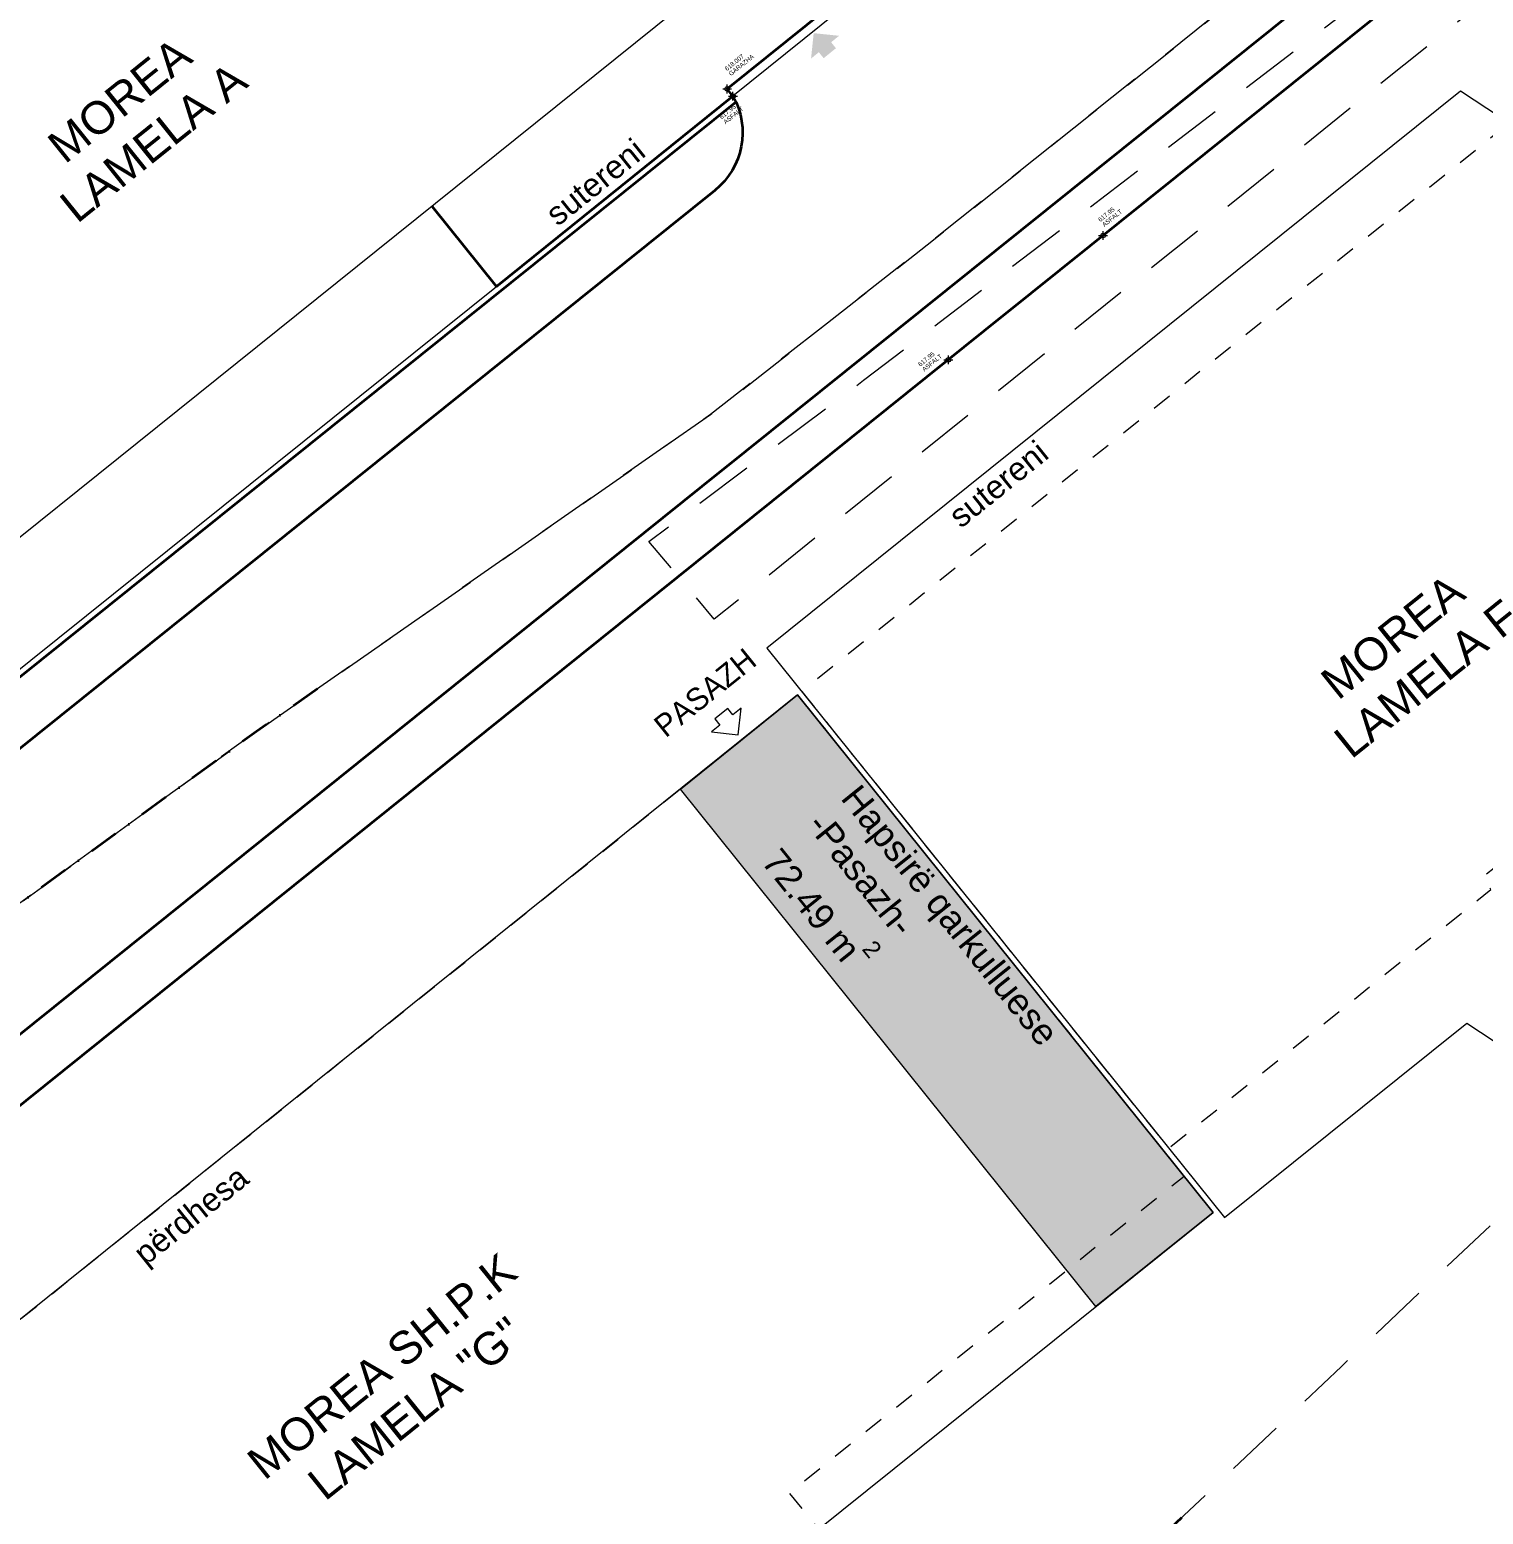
# Model space of a CAD drawing. Header units: millimetres. Extents: x 442402 to 633949, y -700592 to -547870.
# Drawn here: x 478714 to 517919, y -621699 to -581662 of the extents above; entities that cross this region are included whole.
import ezdxf

# ---------------------------------------------------------------- set-up
doc = ezdxf.new("R2010")
doc.units = ezdxf.units.MM
doc.header["$MEASUREMENT"] = 0
for name, pattern in [('Dashed', [1058.333333, 529.166667, -529.166667]), ('Dot & Dashed', [1675.694406, 793.75, -440.972222, 0, -440.972184]), ('Long Dashed', [2645.833254, 1587.499976, -1058.333278]), ('Wipeout_Contour', [1000, 0, -1000])]:
    doc.linetypes.add(name, pattern=pattern)
for name, color, linetype, lineweight, true_color in [('0_Pen_No__8', 7, 'Continuous', 35, 0xa80f02), ('A - Fill zone_Pen_No__102', 7, 'Continuous', 13, 0xcccccc), ('A - Fill zone_Pen_No__39', 7, 'Continuous', 35, 0xffd5aa), ('A - Fleta_Pen_No__82', 7, 'Continuous', 20, 0xaaaaaa), ('A - Parcelat_Pen_No__102', 7, 'Continuous', 13, 0xcccccc), ('A - Zonimi_Pen_No__161', 7, 'Continuous', 13, 0x6a6a6a), ('Drawing & Figure_Pen_No__102', 7, 'Continuous', 13, 0xcccccc), ('Drawing & Figure_Pen_No__106', 171, 'Continuous', 13, 0xaaaaff), ('Drawing & Figure_Pen_No__161', 7, 'Continuous', 13, 0x6a6a6a), ('Drawing & Figure_Pen_No__214', 7, 'Continuous', 0, 0xe8e8e8), ('Drawing & Figure_Pen_No__4', 7, 'Continuous', 20, 0x029e21), ('Drawing & Figure_Pen_No__82', 7, 'Continuous', 20, 0xaaaaaa)]:
    doc.layers.add(name, color=color, linetype=linetype, lineweight=lineweight, true_color=true_color)
for name, color, linetype, lineweight in [('2D Drafting - General_Pen_No__101', 252, 'Continuous', 13), ('A - Fill zone_Pen_No__2', 8, 'Continuous', 15), ('Drawing & Figure_Pen_No__6', 5, 'Continuous', 35), ('Drawing & Figure_Pen_No__7', 7, 'Continuous', 35)]:
    doc.layers.add(name, color=color, linetype=linetype, lineweight=lineweight)
doc.layers.add('A - Zonimi', color=7, linetype='Continuous')
doc.styles.add('GENERATED_STYLE_1', font='')
doc.styles.add('GENERATED_STYLE_2', font='')
doc.styles.get('GENERATED_STYLE_1').set_extended_font_data('Arial')
doc.styles.get('GENERATED_STYLE_2').set_extended_font_data('Century Gothic')

msp = doc.modelspace()

# ---------------------------------------------------------------- hatches: boundary and pattern name
at = {"layer": 'Drawing & Figure_Pen_No__4', "linetype": 'Continuous', "lineweight": 20, "true_color": 0x029e21}
msp.add_hatch(color=104, dxfattribs=at).paths.add_polyline_path([(500544, -581826), (499859, -581755), (499788, -582440), (499997, -582269), (500128, -582430), (500459, -582161), (500329, -582000)])

# ---------------------------------------------------------------- linework, layer by layer
at = {"layer": '2D Drafting - General_Pen_No__101', "color": 252, "linetype": 'Continuous', "lineweight": 13, "flags": 128}
msp.add_lwpolyline([(517304, -583317), (498599, -598340), (510935, -613699), (517471, -608450), (531167, -617468), (542661, -600012)], close=True, dxfattribs=at)
at = {"layer": 'A - Parcelat_Pen_No__102', "color": 254, "linetype": 'Long Dashed', "lineweight": 13, "true_color": 0xcccccc, "flags": 128}
msp.add_lwpolyline([(502671, -655958), (509292, -646509), (515906, -638573), (517913, -636194), (506404, -624913), (509088, -622448), (514090, -617713), (518804, -613252), (531057, -623114), (531307, -623329), (542180, -609186), (548580, -600861), (547799, -600455), (541889, -596735), (538940, -593977), (532009, -587496), (530957, -586793), (526417, -583534), (521989, -580125), (521249, -579722), (520419, -579585), (519594, -579730), (518859, -580142), (497176, -597559), (495417, -595463), (501206, -591114), (517348, -578774), (520432, -576669), (518600, -574955), (502919, -587464), (497076, -592042), (484827, -600590), (472541, -609504), (473599, -610372), (460179, -619494), (461598, -630410), (462910, -631174), (476037, -638821), (485695, -645035)], close=True, dxfattribs=at)
at = {"layer": 'Drawing & Figure_Pen_No__102', "color": 254, "linetype": 'Long Dashed', "lineweight": 13, "true_color": 0xcccccc, "flags": 128}
msp.add_lwpolyline([(624979, -603590), (633949, -610810), (623048, -621770), (613808, -633799), (608837, -639988), (602636, -649426), (595116, -662836), (591016, -668655), (586798, -674723), (581878, -671623), (562158, -652193), (553358, -664943), (558938, -670123), (578008, -687393), (577005, -688834), (570994, -697513), (559314, -700592), (561115, -692553), (549530, -681858), (556175, -673933), (556885, -673073), (552445, -668933), (544252, -677757), (524716, -666292), (506886, -658671), (476036, -638821), (462910, -631174), (461598, -630410), (452790, -625373), (453850, -624609), (460179, -619494), (473599, -610372), (472541, -609504), (484827, -600590), (497076, -592042), (502919, -587464), (518600, -574956), (520432, -576670)], dxfattribs=at)
at = {"layer": 'Drawing & Figure_Pen_No__214', "color": 254, "linetype": 'Continuous', "lineweight": 0, "true_color": 0xe8e8e8}
for p, q in [((497405, -583259), (497645, -583259)), ((497525, -583379), (497525, -583139)), ((497682, -583573), (497682, -583333)), ((497562, -583453), (497802, -583453)), ((507545, -587211), (507785, -587211)), ((507665, -587331), (507665, -587091)), ((503491, -590684), (503491, -590444)), ((503371, -590564), (503611, -590564))]:
    msp.add_line(p, q, dxfattribs=at)
for centre in [(497525, -583259), (497682, -583453), (507665, -587211), (503491, -590564)]:
    msp.add_circle(centre, 60, dxfattribs=at)
at = {"layer": 'Drawing & Figure_Pen_No__6', "color": 5, "linetype": 'Continuous', "lineweight": 35, "flags": 128}
for points in [[(497347, -593574), (519664, -575647, -0.360659), (527322, -575766), (529379, -577525)], [(504964, -589380), (520603, -576817, -0.360659), (526347, -576906), (528403, -578665)], [(497682, -583453, -0.367312), (497192, -585995), (453291, -621239)]]:
    msp.add_lwpolyline(points, format="xyb", dxfattribs=at)
for points in [[(497763, -583613), (452352, -620069)], [(504964, -589380), (464098, -622202)], [(497347, -593574), (464945, -619597)]]:
    msp.add_lwpolyline(points, dxfattribs=at)
at = {"layer": 'Drawing & Figure_Pen_No__7', "color": 7, "linetype": 'Continuous', "lineweight": 35, "flags": 128}
for points in [[(497525, -583259), (501824, -579792)], [(497525, -583259), (501824, -579792)], [(497682, -583453), (497525, -583259)], [(497682, -583453), (497525, -583259)], [(491305, -588591), (497682, -583453)], [(491305, -588591), (489575, -586435)]]:
    msp.add_lwpolyline(points, dxfattribs=at)
at = {"layer": 'Drawing & Figure_Pen_No__82', "color": 253, "linetype": 'Continuous', "lineweight": 20, "true_color": 0xaaaaaa, "flags": 128}
msp.add_lwpolyline([(470360, -601837), (506849, -572520), (493965, -556478), (492802, -557412), (485144, -547870), (471082, -559164), (480229, -570543), (478223, -572149), (477695, -571492), (458430, -586979)], close=True, dxfattribs=at)
for points in [[(501981, -579986), (497682, -583453)], [(472090, -603993), (491305, -588591), (497682, -583453)]]:
    msp.add_lwpolyline(points, dxfattribs=at)
at = {"layer": 'Drawing & Figure_Pen_No__82', "color": 253, "linetype": 'Dashed', "lineweight": 20, "true_color": 0xaaaaaa, "flags": 128}
msp.add_lwpolyline([(499538, -599509), (509432, -611828), (518126, -604846), (517876, -604535), (520332, -602562), (521942, -604567), (521171, -605738), (533532, -613877), (543486, -598759), (519849, -583197)], close=True, dxfattribs=at)

# ---------------------------------------------------------------- texts
at = {"layer": 'A - Fill zone_Pen_No__102', "color": 254, "lineweight": 13, "true_color": 0xcccccc, "insert": (498417, -604118), "char_height": 700, "attachment_point": 7, "rotation": 308.7697, "style": 'GENERATED_STYLE_1'}
msp.add_mtext('{\\fArial|b0|i0|c0|p34;Hapsirë qarkulluese^M-Pasazh-^M72.49 m{\\H0.66x;\\S2^  ;}}', dxfattribs=at)
at = {"layer": 'A - Fleta_Pen_No__82', "color": 253, "linetype": 'Continuous', "lineweight": 20, "true_color": 0xaaaaaa, "insert": (495870, -600783), "char_height": 600, "attachment_point": 7, "rotation": 38.7697, "style": 'GENERATED_STYLE_2'}
msp.add_mtext('\\A1;{\\pql;\\fCentury Gothic|b0|i0|c0|p34;PASAZH}', dxfattribs=at)
at = {"layer": 'Drawing & Figure_Pen_No__106', "color": 161, "linetype": 'Continuous', "lineweight": 13, "true_color": 0xaaaaff, "char_height": 625, "attachment_point": 8, "rotation": 38.7652, "style": 'GENERATED_STYLE_1'}
for s, insert in [('\\A1;{\\pqc;\\fArial|b0|i0|c0|p34;sutereni}', (494169, -586018)), ('\\A1;{\\pqc;\\fArial|b0|i0|c0|p34;sutereni}', (505042, -594162)), ('\\A1;{\\pqc;\\fArial|b0|i0|c0|p34;përdhesa}', (483375, -614020))]:
    msp.add_mtext(s, dxfattribs=dict(at, insert=insert))
at = {"layer": 'Drawing & Figure_Pen_No__161', "color": 251, "linetype": 'Continuous', "lineweight": 13, "true_color": 0x6a6a6a, "char_height": 875, "attachment_point": 8, "rotation": 38.7652, "style": 'GENERATED_STYLE_1'}
for s, insert in [('\\A1;{\\pqc;\\fArial|b0|i0|c0|p34;MOREA\\P\\pqc;\\fArial|b0|i0|c0|p34;LAMELA\\fArial|b0|i0|c0|p34; A\\P\\pqc;\\fArial|b0|i0|c0|p34;}', (482324, -585038)), ('\\A1;{\\pqc;\\fArial|b0|i0|c0|p34;MOREA\\P\\pqc;\\fArial|b0|i0|c0|p34;LAMELA F\\P\\pqc;\\fArial|b0|i0|c0|p34;}', (516662, -599503)), ('\\A1;{\\pqc;\\fArial|b0|i0|c0|p34;MOREA SH.P.K\\P\\pqc;\\fArial|b0|i0|c0|p34;LAMELA \\fArial|b0|i0|c0|p34;"G"\\P\\pqc;\\fArial|b0|i0|c0|p34;}', (489408, -619189))]:
    msp.add_mtext(s, dxfattribs=dict(at, insert=insert))
at = {"layer": 'Drawing & Figure_Pen_No__214', "color": 254, "linetype": 'Continuous', "lineweight": 0, "true_color": 0xe8e8e8, "char_height": 120, "attachment_point": 7, "rotation": 38.7754, "style": 'GENERATED_STYLE_1'}
for s, insert in [('\\A1;{\\pql;\\fArial|b0|i0|c0|p34;618.007}', (497522, -582783)), ('\\A1;{\\pql;\\fArial|b0|i0|c0|p34;GARAZHA}', (497630, -582917)), ('\\A1;{\\pql;\\fArial|b0|i0|c0|p34;617.95}', (497376, -584082)), ('\\A1;{\\pql;\\fArial|b0|i0|c0|p34;ASFALT}', (497484, -584216)), ('\\A1;{\\pql;\\fArial|b0|i0|c0|p34;617.95}', (507591, -586853)), ('\\A1;{\\pql;\\fArial|b0|i0|c0|p34;ASFALT}', (507699, -586987)), ('\\A1;{\\pql;\\fArial|b0|i0|c0|p34;617.95}', (502736, -590754)), ('\\A1;{\\pql;\\fArial|b0|i0|c0|p34;ASFALT}', (502843, -590888))]:
    msp.add_mtext(s, dxfattribs=dict(at, insert=insert))

# ---------------------------------------------------------------- next in the draw order: wipeouts: each hides what was drawn before it
at = {"color": 254, "linetype": 'Wipeout_Contour', "lineweight": 0, "ltscale": 5457578.216944693}
msp.add_wipeout([(497104, -600599), (497825, -600677), (497903, -599957), (497682, -600135), (497545, -599965), (497195, -600246), (497332, -600416)], dxfattribs=at).dxf.layer = 'A - Zonimi'

# ---------------------------------------------------------------- next in the draw order: hatches: boundary and pattern name
at = {"layer": 'A - Fill zone_Pen_No__39', "linetype": 'Continuous', "lineweight": 0, "true_color": 0x3f352a}
msp.add_hatch(color=39, dxfattribs=at).paths.add_polyline_path([(496264, -602139), (499422, -599603), (510630, -613559), (507473, -616095)])

# ---------------------------------------------------------------- next in the draw order: linework, layer by layer
at = {"layer": '0_Pen_No__8', "color": 14, "linetype": 'Dot & Dashed', "lineweight": 35, "true_color": 0xa80f02, "flags": 128}
msp.add_lwpolyline([(486477, -599439), (484827, -600590), (472541, -609504), (473599, -610372), (460179, -619494), (461598, -630410), (462910, -631174), (476037, -638821), (485695, -645035), (502671, -655958), (509292, -646509), (515906, -638573), (517913, -636194), (506404, -624913), (509088, -622448), (509912, -621669)], dxfattribs=at)
at = {"layer": 'A - Fill zone_Pen_No__2', "color": 8, "linetype": 'Continuous', "lineweight": 15, "flags": 128}
msp.add_lwpolyline([(496264, -602139), (499422, -599603), (510630, -613559), (507473, -616095)], close=True, dxfattribs=at)
at = {"layer": 'A - Zonimi_Pen_No__161', "color": 251, "linetype": 'Continuous', "lineweight": 13, "true_color": 0x6a6a6a, "flags": 128}
msp.add_lwpolyline([(497104, -600599), (497825, -600677), (497903, -599957), (497682, -600135), (497545, -599965), (497195, -600246), (497332, -600416)], close=True, dxfattribs=at)
at = {"layer": 'Drawing & Figure_Pen_No__82', "color": 253, "linetype": 'Dashed', "lineweight": 20, "true_color": 0xaaaaaa, "flags": 128}
msp.add_lwpolyline([(487529, -632113), (485993, -633347), (484114, -631008), (480099, -634233), (480850, -635168), (477888, -637548), (477136, -636612), (476824, -636863), (474382, -633822), (473642, -634417), (466753, -625841), (499422, -599603), (509848, -612585), (499205, -621132), (499988, -622107)], close=True, dxfattribs=at)
at = {"layer": 'Drawing & Figure_Pen_No__82', "color": 253, "linetype": 'Continuous', "lineweight": 20, "true_color": 0xaaaaaa, "flags": 128}
msp.add_lwpolyline([(470104, -630012), (473642, -634417), (474382, -633822), (476824, -636863), (484114, -631008), (485993, -633347), (493228, -627536), (495973, -625332), (498526, -623281), (499890, -622185), (510630, -613559), (499422, -599603), (466753, -625841)], close=True, dxfattribs=at)

doc.saveas('drawing.dxf')
